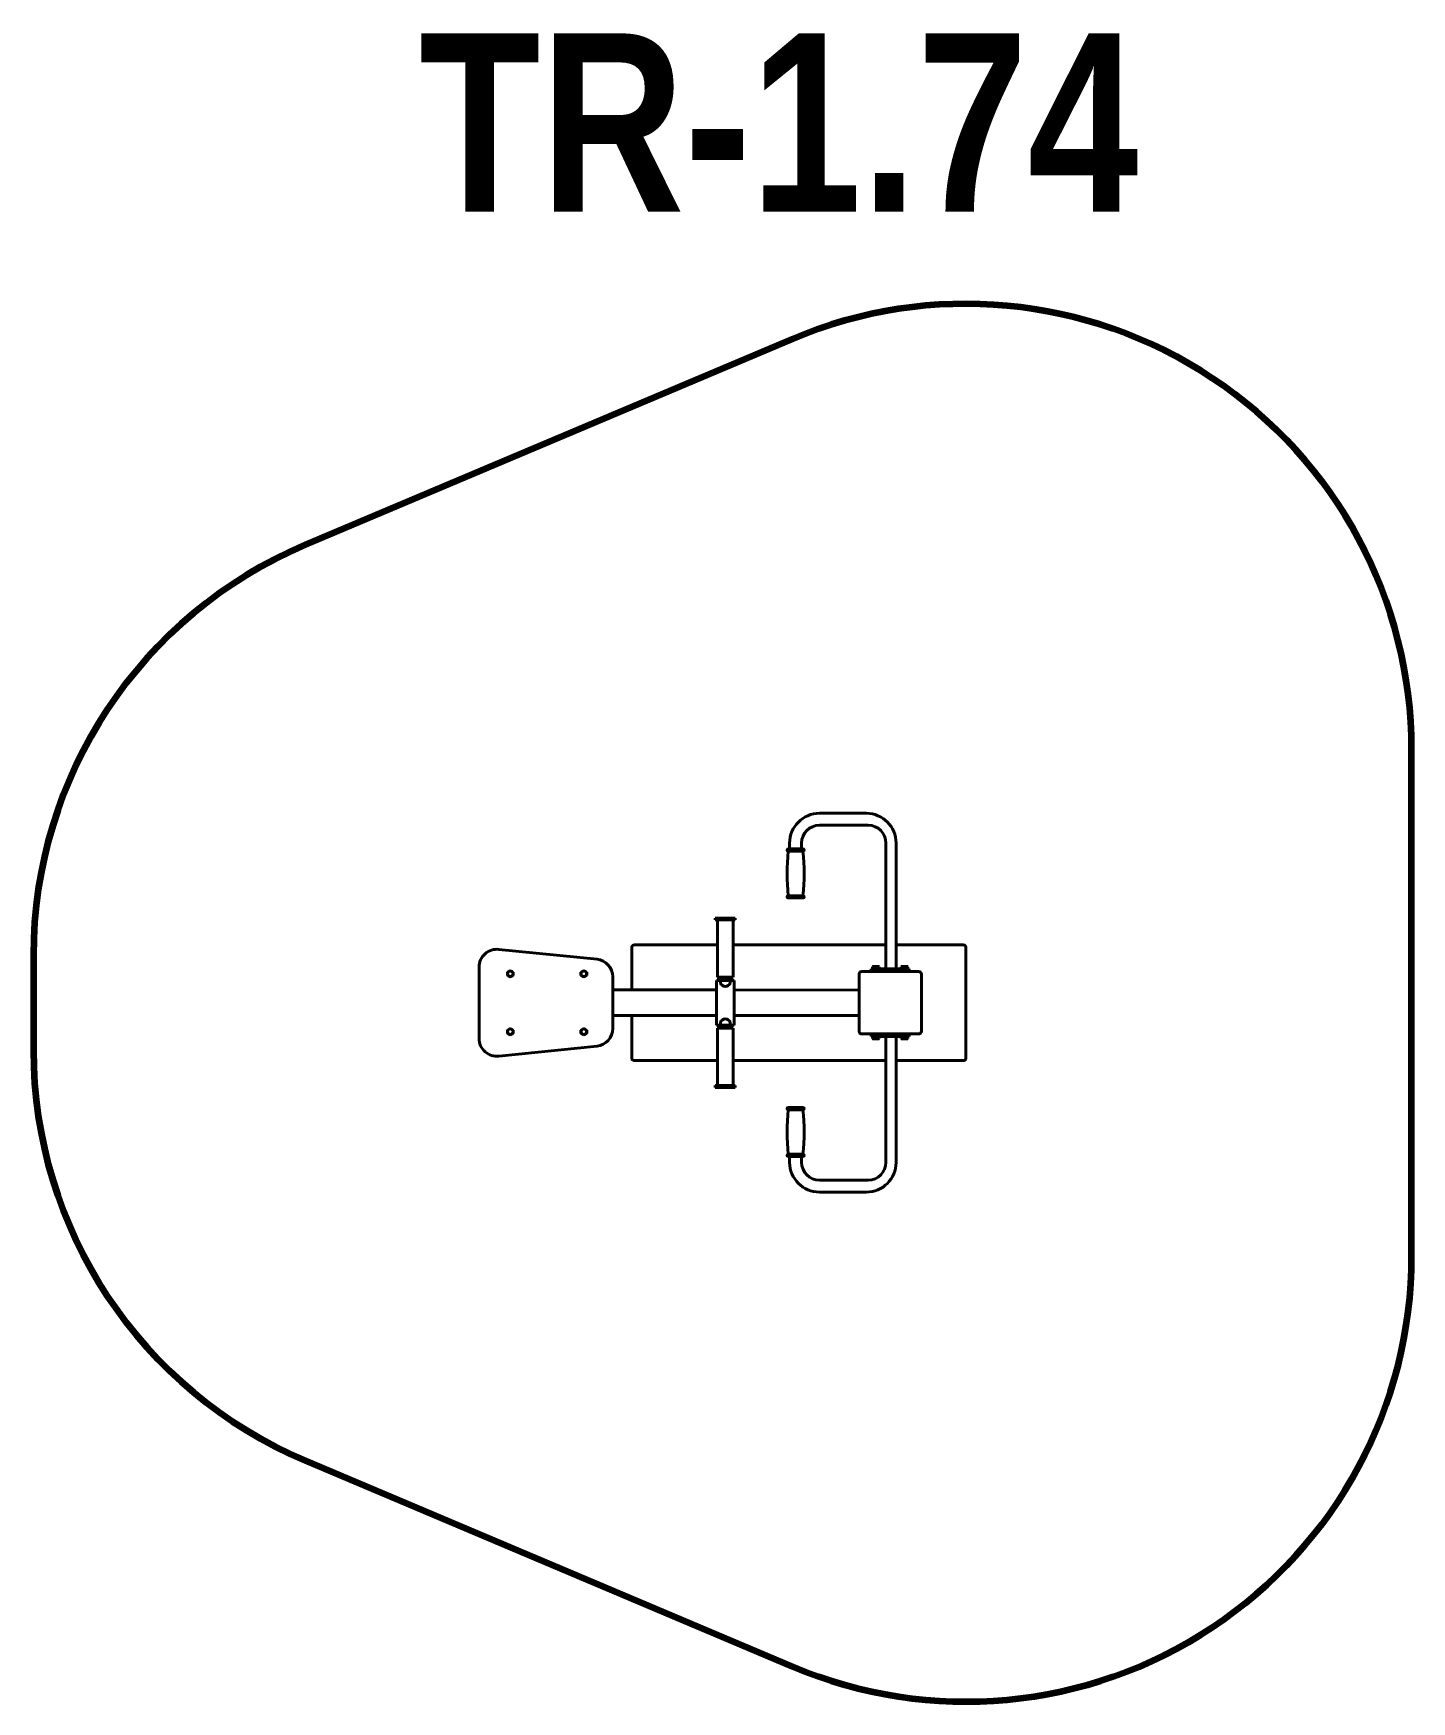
# Model space of a CAD drawing. Header units: millimetres. Extents: x 87937 to 91029, y 894 to 4638.
import ezdxf

# ---------------------------------------------------------------- set-up
doc = ezdxf.new("R2010")
doc.units = ezdxf.units.MM
doc.layers.add('DiKom', color=7, linetype='Continuous')
doc.styles.add('style1', font='arialbd.ttf', dxfattribs={"width": 0.8})

msp = doc.modelspace()

# ---------------------------------------------------------------- linework, layer by layer
at = {"layer": 'DiKom', "color": 7, "linetype": 'Continuous', "lineweight": 40}
for p, q in [((89700.3, 2887.4), (89805.6, 2887.4)), ((89809.6, 2860.6), (89700.3, 2860.6)), ((89633.5, 2820.6), (89633.5, 2807.4)), ((89660.3, 2820.6), (89660.3, 2807.4)), ((89849.6, 2820.6), (89849.6, 2538.4)), ((89872.4, 2820.6), (89872.4, 2538.4)), ((89663.4, 2807.4), (89630.4, 2807.4)), ((89663.4, 2802.4), (89630.4, 2802.4)), ((89663.4, 2702.4), (89630.4, 2702.4)), ((89663.4, 2697.4), (89630.4, 2697.4)), ((89466.6, 2648.4), (89466.6, 2652.4)), ((89466.6, 2652.4), (89511.6, 2652.4)), ((89511.6, 2648.4), (89466.6, 2648.4)), ((89471.6, 2648.4), (89471.6, 2519.4)), ((89471.6, 2648.4), (89506.6, 2648.4)), ((89506.6, 2519.4), (89506.6, 2648.4)), ((89511.6, 2652.4), (89511.6, 2648.4)), ((89279.1, 2586.4), (89279.1, 2491.3)), ((89471.6, 2592.4), (89285.1, 2592.4)), ((89849.6, 2592.4), (89506.6, 2592.4)), ((90023.1, 2592.4), (89872.4, 2592.4)), ((90029.1, 2586.4), (90029.1, 2338.4)), ((89201.3, 2560.1), (88981.3, 2582.1)), ((88936.6, 2462.4), (88936.6, 2542.3)), ((89000.1, 2531.1), (89006.6, 2534.9)), ((89000.1, 2523.6), (89000.1, 2531.1)), ((89006.6, 2519.9), (89000.1, 2523.6)), ((89006.6, 2534.9), (89013.1, 2531.1)), ((89013.1, 2523.6), (89006.6, 2519.9)), ((89013.1, 2531.1), (89013.1, 2523.6)), ((89165.1, 2531.1), (89171.6, 2534.9)), ((89165.1, 2523.6), (89165.1, 2531.1)), ((89171.6, 2519.9), (89165.1, 2523.6)), ((89171.6, 2534.9), (89178.1, 2531.1)), ((89178.1, 2523.6), (89171.6, 2519.9)), ((89178.1, 2531.1), (89178.1, 2523.6)), ((89236.6, 2462.4), (89236.6, 2520.4)), ((89469.2, 2512.4), (89469.2, 2412.4)), ((89509, 2512.4), (89469.2, 2512.4)), ((89509, 2512.4), (89469.2, 2512.4)), ((89471.6, 2519.4), (89479.1, 2519.4)), ((89474.1, 2518.4), (89474.1, 2512.4)), ((89504.1, 2518.4), (89474.1, 2518.4)), ((89478.1, 2506), (89478.1, 2512.4)), ((89479.1, 2519.4), (89479.1, 2518.4)), ((89499.1, 2519.4), (89479.1, 2519.4)), ((89499.1, 2518.4), (89499.1, 2519.4)), ((89499.1, 2519.4), (89506.6, 2519.4)), ((89500.1, 2506), (89500.1, 2512.4)), ((89504.1, 2518.4), (89504.1, 2512.4)), ((89509, 2512.4), (89509, 2412.4)), ((89789.1, 2526.4), (89789.1, 2398.4)), ((89923.1, 2532.4), (89795.1, 2532.4)), ((89901.6, 2538.4), (89816.6, 2538.4)), ((89816.6, 2538.4), (89816.6, 2532.4)), ((89820.9, 2543.7), (89819.6, 2542.9)), ((89819.6, 2542.9), (89819.6, 2538.4)), ((89819.6, 2538.4), (89827.1, 2538.4)), ((89827.1, 2543.7), (89820.9, 2543.7)), ((89823.3, 2542.9), (89823.3, 2538.4)), ((89827.1, 2543.7), (89833.2, 2543.7)), ((89834.6, 2538.4), (89827.1, 2538.4)), ((89830.8, 2542.9), (89830.8, 2538.4)), ((89833.2, 2543.7), (89834.6, 2542.9)), ((89834.6, 2542.9), (89834.6, 2538.4)), ((89884.9, 2543.7), (89883.6, 2542.9)), ((89883.6, 2542.9), (89883.6, 2538.4)), ((89883.6, 2538.4), (89891.1, 2538.4)), ((89891.1, 2543.7), (89884.9, 2543.7)), ((89887.3, 2542.9), (89887.3, 2538.4)), ((89891.1, 2543.7), (89897.2, 2543.7)), ((89898.6, 2538.4), (89891.1, 2538.4)), ((89894.8, 2542.9), (89894.8, 2538.4)), ((89897.2, 2543.7), (89898.6, 2542.9)), ((89898.6, 2542.9), (89898.6, 2538.4)), ((89901.6, 2538.4), (89901.6, 2532.4)), ((89929.1, 2526.4), (89929.1, 2398.4)), ((89469.2, 2491.2), (89236.6, 2491.4)), ((89789.1, 2490.9), (89509, 2491.1)), ((88936.6, 2462.4), (88936.6, 2382.4)), ((89236.6, 2462.4), (89236.6, 2404.4)), ((89236.6, 2433.4), (89469.2, 2433.6)), ((89279.1, 2433.4), (89279.1, 2338.4)), ((89509, 2433.6), (89789.1, 2433.9)), ((89000.1, 2401.1), (89006.6, 2404.9)), ((89000.1, 2393.6), (89000.1, 2401.1)), ((89006.6, 2404.9), (89013.1, 2401.1)), ((89013.1, 2401.1), (89013.1, 2393.6)), ((89165.1, 2401.1), (89171.6, 2404.9)), ((89165.1, 2393.6), (89165.1, 2401.1)), ((89171.6, 2404.9), (89178.1, 2401.1)), ((89178.1, 2401.1), (89178.1, 2393.6)), ((89509, 2412.4), (89469.2, 2412.4)), ((89471.6, 2276.4), (89471.6, 2405.4)), ((89471.6, 2405.4), (89479.1, 2405.4)), ((89474.1, 2406.4), (89474.1, 2412.4)), ((89504.1, 2406.4), (89474.1, 2406.4)), ((89478.1, 2418.7), (89478.1, 2412.4)), ((89479.1, 2405.4), (89479.1, 2406.4)), ((89499.1, 2405.4), (89479.1, 2405.4)), ((89499.1, 2406.4), (89499.1, 2405.4)), ((89499.1, 2405.4), (89506.6, 2405.4)), ((89500.1, 2418.7), (89500.1, 2412.4)), ((89504.1, 2406.4), (89504.1, 2412.4)), ((89506.6, 2405.4), (89506.6, 2276.4)), ((89201.3, 2364.6), (88981.3, 2342.7)), ((89006.6, 2389.9), (89000.1, 2393.6)), ((89013.1, 2393.6), (89006.6, 2389.9)), ((89171.6, 2389.9), (89165.1, 2393.6)), ((89178.1, 2393.6), (89171.6, 2389.9)), ((89923.1, 2392.4), (89795.1, 2392.4)), ((89816.6, 2386.4), (89816.6, 2392.4)), ((89901.6, 2386.4), (89816.6, 2386.4)), ((89819.6, 2381.8), (89819.6, 2386.4)), ((89819.6, 2386.4), (89827.1, 2386.4)), ((89820.9, 2381.1), (89819.6, 2381.8)), ((89827.1, 2381.1), (89820.9, 2381.1)), ((89823.3, 2381.8), (89823.3, 2386.4)), ((89834.6, 2386.4), (89827.1, 2386.4)), ((89827.1, 2381.1), (89833.2, 2381.1)), ((89830.8, 2381.8), (89830.8, 2386.4)), ((89833.2, 2381.1), (89834.6, 2381.8)), ((89834.6, 2381.8), (89834.6, 2386.4)), ((89849.6, 2104.2), (89849.6, 2386.4)), ((89872.4, 2104.2), (89872.4, 2386.4)), ((89883.6, 2381.8), (89883.6, 2386.4)), ((89883.6, 2386.4), (89891.1, 2386.4)), ((89884.9, 2381.1), (89883.6, 2381.8)), ((89891.1, 2381.1), (89884.9, 2381.1)), ((89887.3, 2381.8), (89887.3, 2386.4)), ((89898.6, 2386.4), (89891.1, 2386.4)), ((89891.1, 2381.1), (89897.2, 2381.1)), ((89894.8, 2381.8), (89894.8, 2386.4)), ((89897.2, 2381.1), (89898.6, 2381.8)), ((89898.6, 2381.8), (89898.6, 2386.4)), ((89901.6, 2386.4), (89901.6, 2392.4)), ((89471.6, 2332.4), (89285.1, 2332.4)), ((89849.6, 2332.4), (89506.6, 2332.4)), ((90023.1, 2332.4), (89872.4, 2332.4)), ((89511.6, 2276.4), (89466.6, 2276.4)), ((89466.6, 2276.4), (89466.6, 2272.4)), ((89466.6, 2272.4), (89511.6, 2272.4)), ((89471.6, 2276.4), (89506.6, 2276.4)), ((89511.6, 2272.4), (89511.6, 2276.4)), ((89663.4, 2227.4), (89630.4, 2227.4)), ((89663.4, 2222.4), (89630.4, 2222.4)), ((89663.4, 2122.4), (89630.4, 2122.4)), ((89663.4, 2117.4), (89630.4, 2117.4)), ((89633.5, 2104.2), (89633.5, 2117.4)), ((89660.3, 2104.2), (89660.3, 2117.4)), ((89809.6, 2064.2), (89700.3, 2064.2)), ((89700.3, 2037.4), (89805.6, 2037.4))]:
    msp.add_line(p, q, dxfattribs=at)
at = {"layer": 'DiKom', "color": 3, "lineweight": 200}
msp.add_lwpolyline([(88547.1, 1434.9), (89639.6, 973, 0.536866), (91029.1, 1894.1), (91029.1, 3030.7, 0.536866), (89639.6, 3951.7), (88547.1, 3489.8, 0.30135), (87936.6, 2568.7), (87936.6, 2356, 0.30135)], format="xyb", close=True, dxfattribs=at)
at = {"layer": 'DiKom', "color": 7, "linetype": 'Continuous', "lineweight": 40}
for centre in [(89006.6, 2527.4), (89171.6, 2527.4), (89006.6, 2397.4), (89171.6, 2397.4)]:
    msp.add_circle(centre, 6.18, dxfattribs=at)
for centre, radius, start, end in [((89700.3, 2820.6), 66.8, 90, 180), ((89805.6, 2820.6), 66.8, 0, 90), ((89700.3, 2820.6), 40, 90, 180), ((89809.6, 2820.6), 40, 0, 90), ((89630.4, 2804.9), 2.5, 90, 270), ((90129.2, 2752.4), 501.2, 174.2752, 185.7248), ((89663.4, 2804.9), 2.5, 270, 90), ((89164.7, 2752.4), 501.2, 354.2752, 5.7248), ((89630.4, 2699.9), 2.5, 90, 270), ((89663.4, 2699.9), 2.5, 270, 90), ((89285.1, 2586.4), 6, 90, 180), ((90023.1, 2586.4), 6, 0, 90), ((88976.6, 2542.3), 40, 83.2329, 180), ((89196.6, 2520.4), 40, 0, 83.2329), ((89795.1, 2526.4), 6, 90, 180), ((89821.5, 2541), 2.64, 46.7539, 119.0633), ((89827.1, 2534.1), 9.55, 90, 113.1373), ((89827.1, 2534.1), 9.55, 66.8627, 90), ((89832.6, 2541), 2.64, 60.9367, 133.2461), ((89885.5, 2541), 2.64, 46.7539, 119.0633), ((89891.1, 2534.1), 9.55, 90, 113.1373), ((89891.1, 2534.1), 9.55, 66.8627, 90), ((89896.6, 2541), 2.64, 60.9367, 133.2461), ((89923.1, 2526.4), 6, 0, 90), ((89489.1, 2510.7), 12, 203.1607, 336.8393), ((89196.6, 2404.4), 40, 276.7671, 0), ((89489.1, 2414), 12, 23.1607, 156.8393), ((89795.1, 2398.4), 6, 180, 270), ((89795.1, 2398.4), 6, 180, 270), ((89923.1, 2398.4), 6, 270, 0), ((88976.6, 2382.4), 40, 180, 276.7671), ((89821.5, 2383.8), 2.64, 240.9367, 313.2461), ((89827.1, 2390.6), 9.55, 246.8627, 270), ((89827.1, 2390.6), 9.55, 270, 293.1373), ((89832.6, 2383.8), 2.64, 226.7539, 299.0633), ((89885.5, 2383.8), 2.64, 240.9367, 313.2461), ((89891.1, 2390.6), 9.55, 246.8627, 270), ((89891.1, 2390.6), 9.55, 270, 293.1373), ((89896.6, 2383.8), 2.64, 226.7539, 299.0633), ((89285.1, 2338.4), 6, 180, 270), ((90023.1, 2338.4), 6, 270, 0), ((89630.4, 2224.9), 2.5, 90, 270), ((90129.2, 2172.4), 501.2, 174.2752, 185.7248), ((89663.4, 2224.9), 2.5, 270, 90), ((89164.7, 2172.4), 501.2, 354.2752, 5.7248), ((89630.4, 2119.9), 2.5, 90, 270), ((89700.3, 2104.2), 66.8, 180, 270), ((89700.3, 2104.2), 40, 180, 270), ((89663.4, 2119.9), 2.5, 270, 90), ((89805.6, 2104.2), 66.8, 270, 0), ((89809.6, 2104.2), 40, 270, 0)]:
    msp.add_arc(centre, radius, start, end, dxfattribs=at)

# ---------------------------------------------------------------- texts
at = {"layer": 'DiKom', "insert": (88801.7, 4637.6), "char_height": 400, "attachment_point": 1, "style": 'style1'}
msp.add_mtext_dynamic_manual_height_columns('TR-1.74', width=2518.219, gutter_width=2.09, heights=[0], dxfattribs=at)

doc.saveas('drawing.dxf')
